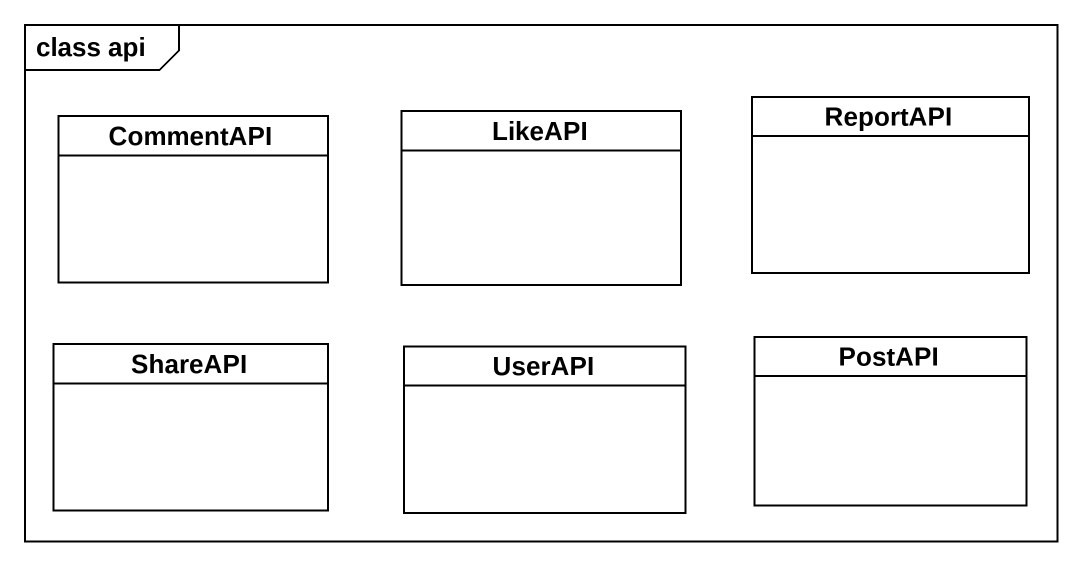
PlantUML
@startuml
mainframe class api
hide circle
hide empty members
class CommentAPI
class LikeAPI
class ReportAPI
class ShareAPI
class UserAPI
class PostAPI
@enduml
